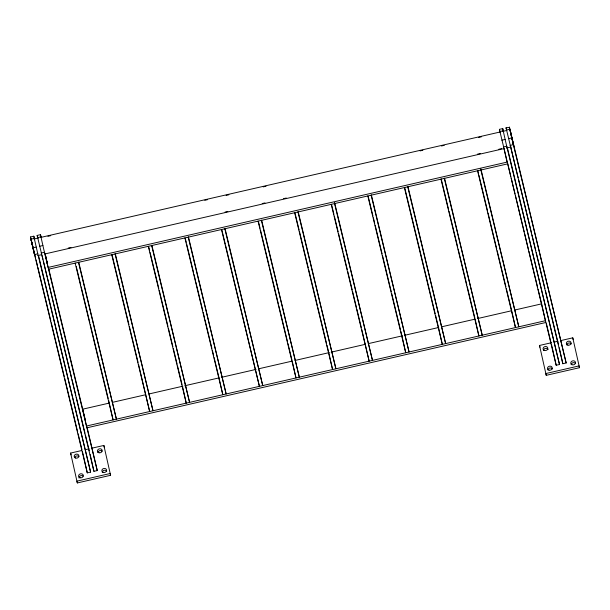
<?xml version="1.0" encoding="UTF-8"?>
<svg xmlns="http://www.w3.org/2000/svg" width="610" height="610" viewBox="0 0 610 610"><rect width="100%" height="100%" fill="white"/><g stroke="black" fill="none" stroke-linecap="round" stroke-linejoin="round"><path stroke-width="0.91" d="M34.053 252.799L30.5 236.962L33.825 236.2L34.694 239.745M86.994 426.908L97.264 470.577L93.94 471.339L37.149 235.437L40.473 234.675L41.122 237.29M507.177 146.934L559.515 364.49L556.19 365.253L499.407 129.35L502.731 128.588L503.372 131.203M506.056 127.825L509.457 127.322L566.171 362.965L562.847 363.728L506.056 127.825L506.696 130.441M30.965 239.15L34.29 238.388L33.825 236.2M37.622 237.625L40.946 236.863L40.473 234.675M499.872 131.539L503.197 130.776L502.731 128.588M506.529 130.014L509.853 129.251L509.38 127.063M33.893 238.99L38.537 237.923M40.39 237.504L500.718 131.859M502.571 131.432L506.285 130.578M47.931 236.299L50.714 235.658M204.777 200.301L207.56 199.661M226.119 195.398L228.902 194.765M263.245 186.881L266.029 186.241M420.084 150.891L422.875 150.251M441.434 145.988L444.217 145.348M478.553 137.471L481.343 136.831M32.909 247.812L36.234 247.05L34.29 238.388M39.559 246.287L42.891 245.525L40.946 236.863M501.816 140.201L505.141 139.438L503.197 130.776M508.466 138.676L511.798 137.913L509.853 129.251M34.473 254.576L37.797 253.806L90.608 472.102L87.283 472.864L34.633 254.866M41.129 253.051L44.446 252.281L97.264 470.577M503.38 146.964L506.704 146.194L559.515 364.49M510.036 145.439L513.353 144.661L566.171 362.965M68.213 248.079L71.004 247.439M225.06 212.082L227.843 211.441M262.186 203.565L264.969 202.924M283.528 198.662L286.311 198.029M477.493 154.155L480.276 153.514M498.843 149.252L501.626 148.611M37.706 255.605L41.419 254.751M45.125 253.905L504.523 148.474M506.376 148.047L511.02 146.979M48.548 269.216L507.482 163.899M109.586 403.012L82.701 409.18L86.483 426.032L545.416 320.707L541.634 303.856L514.749 310.025M112.37 402.371L145.744 394.708M149.458 393.862L182.832 386.199M184.685 385.772L218.99 377.903L222.833 394.739L184.899 237.93M221.773 377.262L256.078 369.393M258.861 368.753L292.236 361.097L295.995 377.948L258.06 221.133M295.019 360.457L329.316 352.58M331.177 352.161L365.481 344.284M368.257 343.643L402.562 335.774M404.415 335.347L438.72 327.478M441.503 326.838L474.877 319.175M477.661 318.542L511.035 310.879M86.917 427.808L545.843 322.492M91.851 448.197L103.86 445.445L110.593 475.304L77.34 482.937L70.6 453.07L81.687 450.531M85.385 449.684L89.075 448.83M560.758 340.586L572.767 337.833L579.5 367.693L546.247 375.325L539.507 345.458L551.516 342.706M554.292 342.073L557.982 341.219M499.407 129.35L500.047 131.966M37.149 235.437L37.789 238.052M30.5 236.962L30.698 237.74M510.417 131.44L509.998 129.732L510.28 131.112M513.384 144.639L513.803 146.347L513.521 144.959M31.537 241.339L31.255 240.31M572.767 337.833L573.194 339.61M579.5 367.693L579.065 365.909L545.813 373.541L546.247 375.325M510.73 147.094L518.111 177.617M518.561 179.47L522.366 195.192M522.808 197.038L531.539 233.112M531.989 234.964L535.786 250.687M536.236 252.54L544.966 288.606M545.409 290.459L549.213 306.182M549.663 308.035L558.386 344.109M507.657 163.419L510.791 176.366M511.233 178.219L515.038 193.942M515.488 195.787L524.219 231.861M524.661 233.714L528.466 249.437M528.916 251.289L537.639 287.363M538.089 289.209L541.672 304.009M546.369 323.43L551.066 342.858M551.516 344.703L552.408 348.409M539.507 345.458L539.942 347.242M480.886 168.833L518.813 326.815L480.871 169.999M477.782 170.518L478.453 173.286M478.896 175.131L487.603 211.106M488.046 212.951L496.753 248.926M497.196 250.771L505.904 286.746M506.346 288.591L511.477 309.804M477.546 170.762L515.488 327.578L511.706 310.726M444.53 178.15L482.228 335.21L444.293 178.394M441.205 178.913L448.563 209.352M449.013 211.197L457.713 247.172M458.163 249.017L466.863 284.992M467.313 286.837L474.9 318.199M440.969 179.157L478.903 335.973L475.121 319.121M407.945 186.546L445.651 343.605L407.709 186.79M404.621 187.308L435.189 313.685M435.639 315.522L438.315 326.594M404.384 187.552L442.319 344.368L438.537 327.517M371.368 194.941L409.066 352L371.132 195.185M368.265 196.626L372.946 216.001M373.396 217.846L374.731 223.382M375.18 225.22L382.096 253.821M382.546 255.666L391.246 291.633M391.696 293.479L400.396 329.453M400.846 331.299L401.738 334.989M367.807 195.947L405.741 352.763L401.959 335.912M334.562 202.413L372.481 360.396L334.547 203.58M331.68 205.021L333.914 214.247M334.356 216.092L338.154 231.777M338.596 233.615L343.064 252.067M343.506 253.912L347.303 269.589M347.746 271.435L352.214 289.887M352.656 291.733L356.454 307.409M356.896 309.255L361.364 327.707M361.806 329.552L369.157 361.158L331.222 204.342M298.198 211.731L335.904 368.791L297.97 211.975M295.103 213.416L299.113 230.023M299.563 231.869L308.263 267.843M308.713 269.689L317.413 305.663M317.863 307.509L326.563 343.476M327.013 345.321L328.569 351.779M294.638 212.737L332.58 369.553L328.798 352.702M261.621 220.126L299.319 377.186L261.385 220.37M258.518 221.811L260.081 228.27M260.523 230.115L269.231 266.09M269.673 267.935L278.381 303.91M278.823 305.755L287.531 341.73M287.973 343.575L291.992 360.174M225.037 228.521L262.742 385.581L224.8 228.765M221.933 230.206L225.281 244.046M225.731 245.891L259.418 386.344L221.476 229.535M188.459 236.916L226.157 393.976L188.223 237.16M185.356 238.601L186.248 242.292M186.69 244.137L193.614 272.731M194.056 274.576L195.398 280.112M195.84 281.957L202.764 310.551M203.206 312.396L204.548 317.932M204.99 319.777L211.914 348.371M212.356 350.216L213.698 355.752M214.14 357.597L219.051 377.887M151.875 245.311L189.58 402.371L151.638 245.555M148.771 246.997L149.663 250.687M150.113 252.532L158.814 288.507M159.263 290.352L167.963 326.327M168.413 328.172L172.874 346.617M173.324 348.462L177.113 364.147M177.563 365.992L182.024 384.437M148.314 246.326L186.248 403.134L182.466 386.282M115.298 253.707L152.996 410.766L115.061 253.951M112.194 255.392L119.781 286.753M120.223 288.599L128.931 324.573M129.373 326.419L138.081 362.393M138.523 364.239L149.671 411.529L111.737 254.721M78.713 262.102L116.418 419.161L78.477 262.346M76.281 266.555L80.741 285.007M81.191 286.852L89.891 322.827M90.341 324.673L99.041 360.647M99.491 362.485L108.191 398.46M108.641 400.305L113.086 419.924L75.152 263.116M103.86 445.445L104.287 447.221M110.593 475.304L110.158 473.52L76.906 481.153L77.34 482.937M45.369 254.866L46.268 258.564M46.711 260.417L47.61 264.115M48.724 268.743L85.423 420.435M42.044 255.628L42.936 259.326M43.386 261.179L47.191 276.902M47.641 278.755L56.364 314.829M56.814 316.674L71.583 377.72M72.026 379.572L75.831 395.295M76.281 397.148L85.011 433.222M85.453 435.067L89.258 450.79M38.499 255.468L90.608 472.102M30.919 238.655L35.616 258.083M36.066 259.929L37.408 265.48M37.858 267.332L50.836 320.974M51.278 322.827L64.256 376.469M64.706 378.322L77.683 431.971M78.133 433.817L81.938 449.547M82.388 451.392L83.28 455.091M70.6 453.07L71.034 454.854M510.326 131.013L510.73 132.744M513.071 143.327L513.475 145.058M506.704 146.194L505.141 139.438M44.446 252.281L42.891 245.525M37.797 253.806L36.234 247.05M34.183 253.226L34.595 254.957M510.654 132.408L511.127 134.413M512.674 141.657L513.185 143.945M32.239 244.32L31.11 239.631L31.4 241.011M33.794 251.556L34.297 253.844M512.941 142.9L511.798 137.913M511.073 134.185L511.569 136.327M512.232 139.743L512.728 141.886M32.193 244.084L32.688 246.234M33.344 249.642L33.84 251.793M511.546 136.221L512.53 140.521M512.255 139.85L511.264 135.55M32.666 246.127L33.649 250.42M33.367 249.749L32.383 245.449M512.491 140.376L512.979 142.488M510.822 133.582L511.302 135.702M33.611 250.275L34.091 252.395M31.941 243.481L32.422 245.601M559.263 347.769L562.847 363.728M552.607 349.294L556.19 365.253M504.058 148.809L507.047 162.115L48.114 267.439L44.934 253.249M45.361 255.033L46.162 258.579M46.558 260.348L47.549 264.786M90.158 454.496L93.94 471.339M83.501 456.021L87.283 472.864M512.911 142.221L513.346 144.158M510.448 131.912L510.89 133.849M34.03 252.128L34.465 254.057M31.567 241.819L32.002 243.748M513.262 143.792L513.666 145.66M510.181 130.67L510.539 132.286M34.381 253.691L34.739 255.308M31.293 240.569L31.651 242.185M102.289 472.292A2.387 2.013 -13.6 0 1 106.765 471.172M79.056 478.11A2.387 2.013 -13.6 0 1 83.173 476.136M74.656 457.63A2.387 2.013 -13.6 0 1 78.972 456.699M97.882 452.589A2.387 2.013 -13.6 0 1 102.045 451.133M571.196 364.681A2.387 2.013 -13.6 0 1 575.672 363.56M547.925 369.973A2.387 2.013 -13.6 0 1 552.424 368.943M543.51 350.552A2.387 2.013 -13.6 0 1 548.138 349.553M566.789 344.978A2.387 2.013 -13.6 0 1 571.288 343.941M99.033 452.765A2.387 2.013 -13.6 0 0 102.144 450.264A2.387 2.013 -13.6 0 0 98.271 449.364A2.387 2.013 -13.6 0 0 99.033 452.765M80.169 477.767A2.387 2.013 -13.6 0 0 83.28 475.259A2.387 2.013 -13.6 0 0 79.407 474.359A2.387 2.013 -13.6 0 0 80.169 477.767M102.938 472.247A2.387 2.013 -13.6 0 0 106.597 470.401A2.387 2.013 -13.6 0 0 103.151 468.716A2.387 2.013 -13.6 0 0 102.938 472.247M75.442 458.011A2.387 2.013 -13.6 0 0 78.903 455.899A2.387 2.013 -13.6 0 0 75.266 454.511A2.387 2.013 -13.6 0 0 75.442 458.011M567.941 345.153A2.387 2.013 -13.6 0 0 571.051 342.652A2.387 2.013 -13.6 0 0 567.178 341.752A2.387 2.013 -13.6 0 0 567.941 345.153M549.076 370.156A2.387 2.013 -13.6 0 0 552.187 367.647A2.387 2.013 -13.6 0 0 548.314 366.747A2.387 2.013 -13.6 0 0 549.076 370.156M571.845 364.635A2.387 2.013 -13.6 0 0 575.505 362.79A2.387 2.013 -13.6 0 0 572.058 361.105A2.387 2.013 -13.6 0 0 571.845 364.635M544.349 350.399A2.387 2.013 -13.6 0 0 547.811 348.287A2.387 2.013 -13.6 0 0 544.173 346.899A2.387 2.013 -13.6 0 0 544.349 350.399"/></g></svg>
